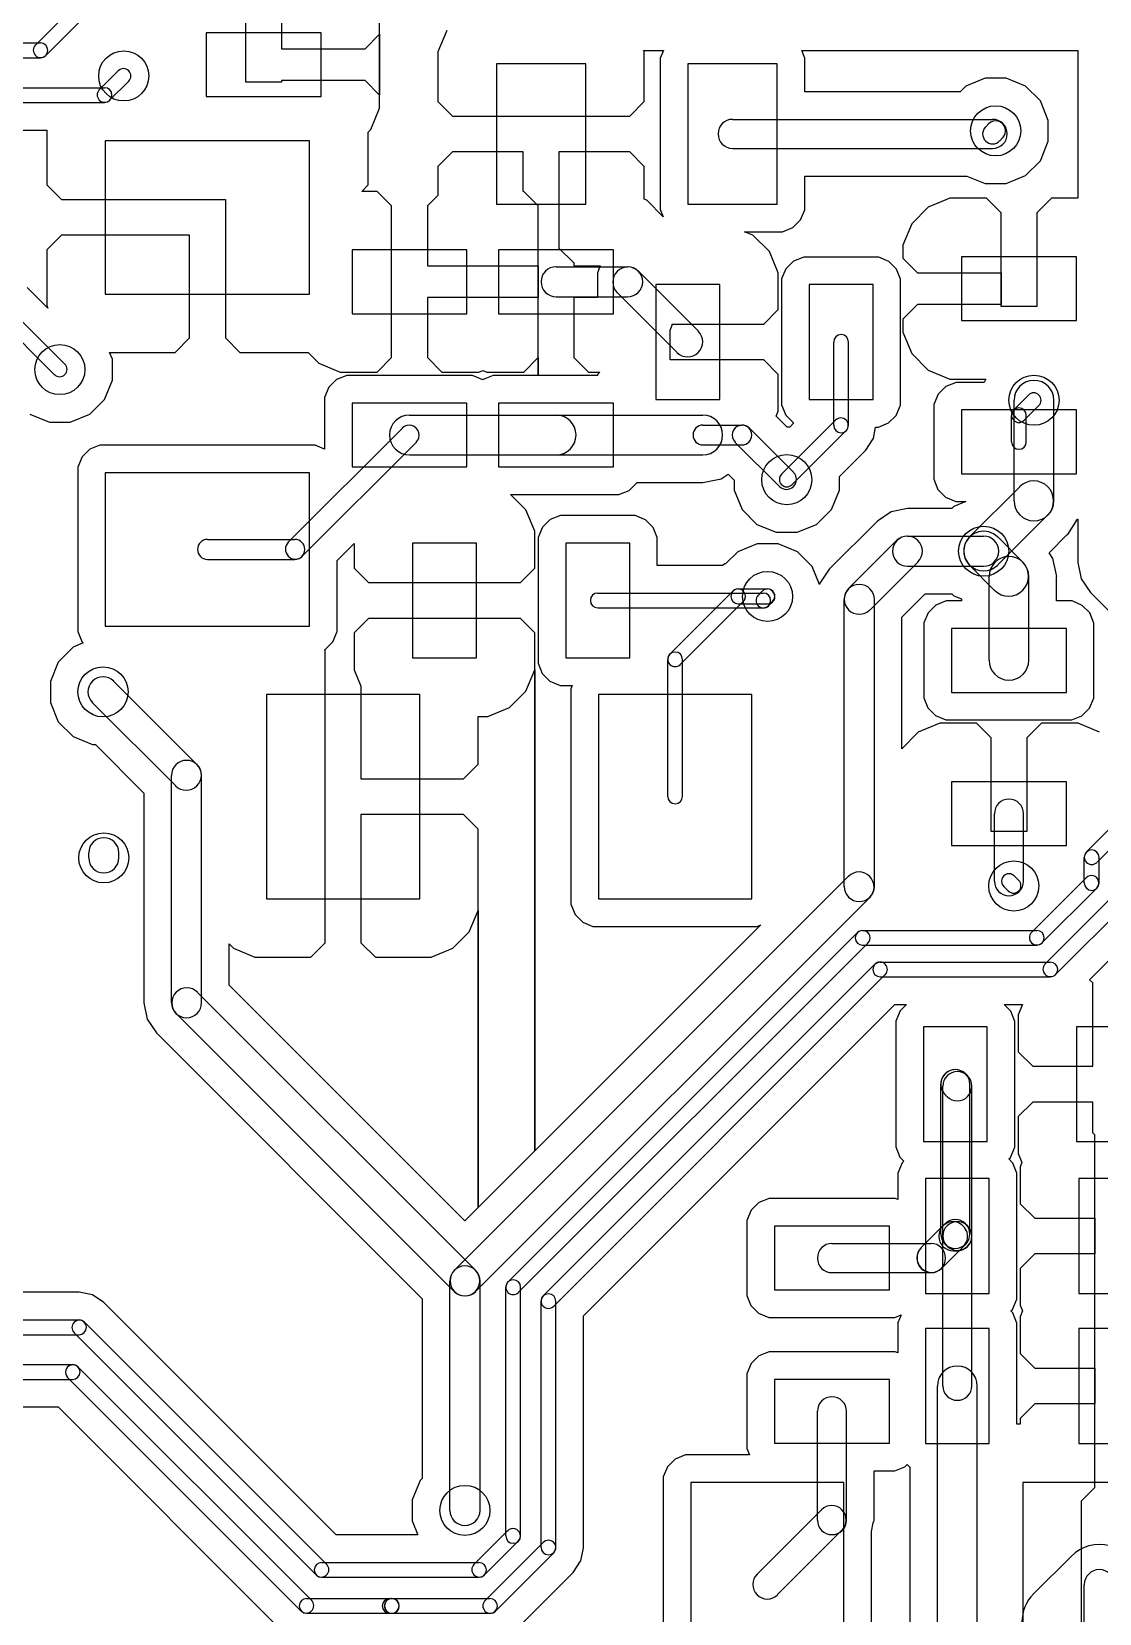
# Model space of a CAD drawing. Extents: x 32880 to 68030, y 27285 to 49782.
# Drawn here: x 48320 to 52500, y 35637 to 41830 of the extents above; entities that cross this region are included whole.
import ezdxf

# ---------------------------------------------------------------- set-up
doc = ezdxf.new("R2010")
doc.units = 0
doc.layers.add('BLACK', color=1, linetype='CONTINUOUS')

msp = doc.modelspace()

# ---------------------------------------------------------------- linework, layer by layer
at = {"layer": 'BLACK'}
for p, q in [((48334, 41778), (48609, 42053)), ((48375, 41737), (48650, 42012)), ((49158, 41801), (49158, 41998)), ((49158, 41801), (49158, 41998)), ((49298, 41998), (49298, 41763)), ((49298, 41998), (49298, 41763)), ((49682, 41820), (49682, 41871)), ((49682, 41820), (49682, 41871)), ((49453, 41826), (49003, 41826)), ((49003, 41826), (49003, 41576)), ((49453, 41576), (49453, 41826)), ((49625, 41763), (49682, 41820)), ((49625, 41763), (49682, 41820)), ((49682, 41582), (49682, 41820)), ((49682, 41820), (49682, 41582)), ((49682, 41582), (49682, 41820)), ((49682, 41820), (49682, 41582)), ((49945, 41835), (49910, 41751)), ((49945, 41835), (49910, 41751)), ((46130, 41786), (48354, 41786)), ((49158, 41763), (49158, 41801)), ((49158, 41763), (49158, 41801)), ((49158, 41639), (49158, 41763)), ((49158, 41639), (49158, 41763)), ((49298, 41763), (49625, 41763)), ((49298, 41763), (49625, 41763)), ((49910, 41751), (49910, 41660)), ((49910, 41751), (49910, 41660)), ((50718, 41751), (50715, 41756)), ((50715, 41756), (50793, 41756)), ((50718, 41751), (50715, 41756)), ((50715, 41756), (50793, 41756)), ((50718, 41660), (50718, 41751)), ((50718, 41660), (50718, 41751)), ((50793, 41756), (50781, 41727)), ((50793, 41756), (50781, 41727)), ((51347, 41726), (51335, 41756)), ((51335, 41756), (52416, 41756)), ((51347, 41726), (51335, 41756)), ((51335, 41756), (52416, 41756)), ((52416, 41756), (52416, 41178)), ((52416, 41756), (52416, 41178)), ((46130, 41728), (48354, 41728)), ((50489, 41705), (50139, 41705)), ((50139, 41705), (50139, 41155)), ((50489, 41155), (50489, 41705)), ((50781, 41727), (50781, 41684)), ((50781, 41727), (50781, 41684)), ((50781, 41684), (50781, 41134)), ((50781, 41684), (50781, 41134)), ((51239, 41705), (50889, 41705)), ((50889, 41705), (50889, 41155)), ((51239, 41155), (51239, 41705)), ((51347, 41595), (51347, 41726)), ((51347, 41595), (51347, 41726)), ((48659, 41678), (48584, 41603)), ((48700, 41637), (48625, 41562)), ((49158, 41632), (49158, 41639)), ((49158, 41632), (49158, 41639)), ((49298, 41632), (49158, 41632)), ((49298, 41632), (49158, 41632)), ((49625, 41639), (49298, 41639)), ((49298, 41639), (49298, 41632)), ((49625, 41639), (49298, 41639)), ((49298, 41639), (49298, 41632)), ((49682, 41582), (49625, 41639)), ((49682, 41582), (49625, 41639)), ((49910, 41660), (49910, 41557)), ((49910, 41660), (49910, 41557)), ((50718, 41557), (50718, 41660)), ((50718, 41557), (50718, 41660)), ((52053, 41648), (51977, 41617)), ((52053, 41648), (51977, 41617)), ((52135, 41648), (52053, 41648)), ((52135, 41648), (52053, 41648)), ((52211, 41617), (52135, 41648)), ((52211, 41617), (52135, 41648)), ((46055, 41611), (48605, 41611)), ((49003, 41576), (49453, 41576)), ((49682, 41531), (49682, 41582)), ((49682, 41531), (49682, 41582)), ((51955, 41595), (51347, 41595)), ((51955, 41595), (51347, 41595)), ((51977, 41617), (51955, 41595)), ((51977, 41617), (51955, 41595)), ((52269, 41559), (52211, 41617)), ((52269, 41559), (52211, 41617)), ((46055, 41553), (48605, 41553)), ((49647, 41447), (49682, 41531)), ((49647, 41447), (49682, 41531)), ((49910, 41557), (49967, 41500)), ((49910, 41557), (49967, 41500)), ((49967, 41500), (50214, 41500)), ((49967, 41500), (50214, 41500)), ((50214, 41500), (50244, 41500)), ((50214, 41500), (50244, 41500)), ((50244, 41500), (50384, 41500)), ((50244, 41500), (50384, 41500)), ((50384, 41500), (50414, 41500)), ((50384, 41500), (50414, 41500)), ((50414, 41500), (50661, 41500)), ((50414, 41500), (50661, 41500)), ((50661, 41500), (50718, 41557)), ((50661, 41500), (50718, 41557)), ((52300, 41483), (52269, 41559)), ((52300, 41483), (52269, 41559)), ((47801, 41445), (48379, 41445)), ((47801, 41445), (48379, 41445)), ((48379, 41445), (48379, 41230)), ((48379, 41445), (48379, 41230)), ((49637, 41437), (49647, 41447)), ((49637, 41437), (49647, 41447)), ((49637, 41230), (49637, 41437)), ((49637, 41230), (49637, 41437)), ((51064, 41487), (52082, 41487)), ((52055, 41458), (52066, 41469)), ((52300, 41401), (52300, 41483)), ((52300, 41401), (52300, 41483)), ((49408, 41403), (48608, 41403)), ((48608, 41403), (48608, 40803)), ((49408, 40803), (49408, 41403)), ((52110, 41403), (52121, 41414)), ((52269, 41325), (52300, 41401)), ((52269, 41325), (52300, 41401)), ((49967, 41360), (49910, 41303)), ((49967, 41360), (49910, 41303)), ((50244, 41360), (49967, 41360)), ((50244, 41360), (49967, 41360)), ((50244, 41205), (50244, 41360)), ((50244, 41205), (50244, 41360)), ((50661, 41360), (50384, 41360)), ((50384, 41360), (50384, 40983)), ((50661, 41360), (50384, 41360)), ((50384, 41360), (50384, 40983)), ((50718, 41303), (50661, 41360)), ((50718, 41303), (50661, 41360)), ((51064, 41373), (52082, 41373)), ((52211, 41267), (52269, 41325)), ((52211, 41267), (52269, 41325)), ((49910, 41303), (49910, 41200)), ((49910, 41303), (49910, 41200)), ((50718, 41200), (50718, 41303)), ((50718, 41200), (50718, 41303)), ((51347, 41176), (51347, 41265)), ((51347, 41265), (51981, 41265)), ((51347, 41176), (51347, 41265)), ((51347, 41265), (51981, 41265)), ((51981, 41265), (52053, 41236)), ((51981, 41265), (52053, 41236)), ((52135, 41236), (52211, 41267)), ((52135, 41236), (52211, 41267)), ((48379, 41230), (48436, 41173)), ((48379, 41230), (48436, 41173)), ((49612, 41205), (49637, 41230)), ((49612, 41205), (49637, 41230)), ((49619, 41205), (49612, 41205)), ((49619, 41205), (49612, 41205)), ((49672, 41205), (49619, 41205)), ((49672, 41205), (49619, 41205)), ((49729, 41148), (49672, 41205)), ((49729, 41148), (49672, 41205)), ((49910, 41189), (49869, 41148)), ((49910, 41189), (49869, 41148)), ((49910, 41200), (49910, 41189)), ((49910, 41200), (49910, 41189)), ((50246, 41205), (50244, 41205)), ((50246, 41205), (50244, 41205)), ((50303, 41148), (50246, 41205)), ((50303, 41148), (50246, 41205)), ((50718, 41175), (50718, 41200)), ((50718, 41175), (50718, 41200)), ((52053, 41236), (52135, 41236)), ((52053, 41236), (52135, 41236)), ((48436, 41173), (48908, 41173)), ((48436, 41173), (48908, 41173)), ((48908, 41173), (48938, 41173)), ((48908, 41173), (48938, 41173)), ((48938, 41173), (49078, 41173)), ((48938, 41173), (49078, 41173)), ((49078, 41173), (49078, 41033)), ((49078, 41173), (49078, 41033)), ((49729, 40951), (49729, 41148)), ((49729, 40951), (49729, 41148)), ((49869, 41148), (49869, 40913)), ((49869, 41148), (49869, 40913)), ((50139, 41155), (50489, 41155)), ((50303, 40913), (50303, 41148)), ((50303, 40913), (50303, 41148)), ((50728, 41170), (50718, 41175)), ((50728, 41170), (50718, 41175)), ((50792, 41105), (50728, 41170)), ((50792, 41105), (50728, 41170)), ((50781, 41134), (50792, 41105)), ((50781, 41134), (50792, 41105)), ((50889, 41155), (51239, 41155)), ((51330, 41093), (51347, 41133)), ((51330, 41093), (51347, 41133)), ((51347, 41133), (51347, 41176)), ((51347, 41133), (51347, 41176)), ((51830, 41143), (51766, 41078)), ((51830, 41143), (51766, 41078)), ((51914, 41178), (51830, 41143)), ((51914, 41178), (51830, 41143)), ((52005, 41178), (51914, 41178)), ((52005, 41178), (51914, 41178)), ((52058, 41178), (52005, 41178)), ((52058, 41178), (52005, 41178)), ((52115, 41121), (52058, 41178)), ((52115, 41121), (52058, 41178)), ((52312, 41178), (52255, 41121)), ((52312, 41178), (52255, 41121)), ((52365, 41178), (52312, 41178)), ((52365, 41178), (52312, 41178)), ((52416, 41178), (52365, 41178)), ((52416, 41178), (52365, 41178)), ((51300, 41063), (51330, 41093)), ((51300, 41063), (51330, 41093)), ((51766, 41078), (51731, 40994)), ((51766, 41078), (51731, 40994)), ((52115, 40886), (52115, 41121)), ((52115, 40886), (52115, 41121)), ((52255, 41121), (52255, 40924)), ((52255, 41121), (52255, 40924)), ((48436, 41033), (48379, 40976)), ((48436, 41033), (48379, 40976)), ((48938, 41033), (48436, 41033)), ((48938, 41033), (48436, 41033)), ((48938, 40631), (48938, 41033)), ((48938, 40631), (48938, 41033)), ((49078, 41033), (49078, 41003)), ((49078, 41033), (49078, 41003)), ((49078, 41003), (49078, 40631)), ((49078, 41003), (49078, 40631)), ((51143, 41034), (51111, 41047)), ((51111, 41047), (51260, 41047)), ((51143, 41034), (51111, 41047)), ((51111, 41047), (51260, 41047)), ((51208, 40970), (51143, 41034)), ((51208, 40970), (51143, 41034)), ((51260, 41047), (51300, 41063)), ((51260, 41047), (51300, 41063)), ((48379, 40976), (48379, 40758)), ((48379, 40976), (48379, 40758)), ((50024, 40976), (49574, 40976)), ((49574, 40976), (49574, 40726)), ((49729, 40913), (49729, 40951)), ((49729, 40913), (49729, 40951)), ((50024, 40726), (50024, 40976)), ((50598, 40976), (50148, 40976)), ((50148, 40976), (50148, 40726)), ((50384, 40983), (50441, 40926)), ((50384, 40983), (50441, 40926)), ((50598, 40726), (50598, 40976)), ((51243, 40886), (51208, 40970)), ((51243, 40886), (51208, 40970)), ((51343, 40948), (51303, 40932)), ((51343, 40948), (51303, 40932)), ((51593, 40948), (51343, 40948)), ((51593, 40948), (51343, 40948)), ((51636, 40948), (51593, 40948)), ((51636, 40948), (51593, 40948)), ((51676, 40931), (51636, 40948)), ((51676, 40931), (51636, 40948)), ((51731, 40994), (51731, 40943)), ((51731, 40994), (51731, 40943)), ((51731, 40943), (51788, 40886)), ((51731, 40943), (51788, 40886)), ((52410, 40949), (51960, 40949)), ((51960, 40949), (51960, 40699)), ((52410, 40699), (52410, 40949)), ((49729, 40789), (49729, 40913)), ((49729, 40789), (49729, 40913)), ((49869, 40913), (49976, 40913)), ((49869, 40913), (49976, 40913)), ((49976, 40913), (50196, 40913)), ((49976, 40913), (50196, 40913)), ((50196, 40913), (50303, 40913)), ((50196, 40913), (50303, 40913)), ((50303, 40789), (50303, 40913)), ((50303, 40913), (50303, 40789)), ((50303, 40789), (50303, 40913)), ((50303, 40913), (50303, 40789)), ((50373, 40910), (50653, 40910)), ((50441, 40926), (50443, 40926)), ((50441, 40926), (50443, 40926)), ((50443, 40926), (50443, 40913)), ((50443, 40926), (50443, 40913)), ((50443, 40913), (50546, 40913)), ((50443, 40913), (50546, 40913)), ((50546, 40913), (50535, 40886)), ((50546, 40913), (50535, 40886)), ((50535, 40886), (50535, 40795)), ((50535, 40886), (50535, 40795)), ((50695, 40892), (50930, 40657)), ((51243, 40795), (51243, 40886)), ((51243, 40795), (51243, 40886)), ((51273, 40902), (51256, 40862)), ((51273, 40902), (51256, 40862)), ((51303, 40932), (51273, 40902)), ((51303, 40932), (51273, 40902)), ((51706, 40901), (51676, 40931)), ((51706, 40901), (51676, 40931)), ((51722, 40861), (51706, 40901)), ((51722, 40861), (51706, 40901)), ((51788, 40886), (52115, 40886)), ((51788, 40886), (52115, 40886)), ((52115, 40762), (52115, 40886)), ((52115, 40886), (52115, 40762)), ((52115, 40762), (52115, 40886)), ((52115, 40886), (52115, 40762)), ((52255, 40924), (52255, 40886)), ((52255, 40924), (52255, 40886)), ((52255, 40886), (52255, 40762)), ((52255, 40886), (52255, 40762)), ((48383, 40748), (48302, 40829)), ((48383, 40748), (48302, 40829)), ((51014, 40840), (50764, 40840)), ((50764, 40840), (50764, 40390)), ((51014, 40390), (51014, 40840)), ((51256, 40862), (51256, 40819)), ((51256, 40862), (51256, 40819)), ((51256, 40819), (51256, 40369)), ((51256, 40819), (51256, 40369)), ((51614, 40840), (51364, 40840)), ((51364, 40840), (51364, 40390)), ((51614, 40390), (51614, 40840)), ((51722, 40411), (51722, 40861)), ((51722, 40411), (51722, 40861)), ((48379, 40758), (48383, 40748)), ((48379, 40758), (48383, 40748)), ((48608, 40803), (49408, 40803)), ((49729, 40751), (49729, 40789)), ((49729, 40751), (49729, 40789)), ((49976, 40789), (49869, 40789)), ((49869, 40789), (49869, 40554)), ((49976, 40789), (49869, 40789)), ((49869, 40789), (49869, 40554)), ((50196, 40789), (49976, 40789)), ((50196, 40789), (49976, 40789)), ((50303, 40789), (50196, 40789)), ((50303, 40789), (50196, 40789)), ((50303, 40554), (50303, 40789)), ((50303, 40554), (50303, 40789)), ((50373, 40792), (50653, 40792)), ((50535, 40789), (50443, 40789)), ((50443, 40789), (50443, 40554)), ((50535, 40789), (50443, 40789)), ((50443, 40789), (50443, 40554)), ((50535, 40795), (50535, 40789)), ((50535, 40795), (50535, 40789)), ((50612, 40809), (50847, 40574)), ((51243, 40742), (51243, 40795)), ((51243, 40742), (51243, 40795)), ((51788, 40762), (51731, 40705)), ((51788, 40762), (51731, 40705)), ((52115, 40762), (51788, 40762)), ((52115, 40762), (51788, 40762)), ((52115, 40754), (52115, 40762)), ((52115, 40754), (52115, 40762)), ((52255, 40762), (52255, 40754)), ((52255, 40762), (52255, 40754)), ((48184, 40712), (48409, 40487)), ((48225, 40753), (48450, 40528)), ((49574, 40726), (50024, 40726)), ((49729, 40554), (49729, 40751)), ((49729, 40554), (49729, 40751)), ((50148, 40726), (50598, 40726)), ((51186, 40685), (51243, 40742)), ((51186, 40685), (51243, 40742)), ((51731, 40705), (51731, 40654)), ((51731, 40705), (51731, 40654)), ((51960, 40699), (52410, 40699)), ((52255, 40754), (52115, 40754)), ((52255, 40754), (52115, 40754)), ((48881, 40574), (48938, 40631)), ((48881, 40574), (48938, 40631)), ((49078, 40631), (49135, 40574)), ((49078, 40631), (49135, 40574)), ((50819, 40662), (50827, 40681)), ((50819, 40662), (50827, 40681)), ((50819, 40545), (50819, 40662)), ((50819, 40545), (50819, 40662)), ((50827, 40681), (50827, 40685)), ((50827, 40685), (50951, 40685)), ((50827, 40681), (50827, 40685)), ((50827, 40685), (50951, 40685)), ((50951, 40685), (50989, 40685)), ((50951, 40685), (50989, 40685)), ((50989, 40685), (51186, 40685)), ((50989, 40685), (51186, 40685)), ((51731, 40654), (51766, 40570)), ((51731, 40654), (51766, 40570)), ((48636, 40548), (48625, 40574)), ((48625, 40574), (48653, 40574)), ((48636, 40548), (48625, 40574)), ((48625, 40574), (48653, 40574)), ((48653, 40574), (48881, 40574)), ((48653, 40574), (48881, 40574)), ((49135, 40574), (49363, 40574)), ((49135, 40574), (49363, 40574)), ((49363, 40574), (49402, 40574)), ((49363, 40574), (49402, 40574)), ((49402, 40574), (49444, 40532)), ((49402, 40574), (49444, 40532)), ((51460, 40289), (51460, 40615)), ((51518, 40289), (51518, 40615)), ((51766, 40570), (51830, 40505)), ((51766, 40570), (51830, 40505)), ((48636, 40466), (48636, 40548)), ((48636, 40466), (48636, 40548)), ((49444, 40532), (49528, 40497)), ((49444, 40532), (49528, 40497)), ((49672, 40497), (49729, 40554)), ((49672, 40497), (49729, 40554)), ((49869, 40554), (49926, 40497)), ((49869, 40554), (49926, 40497)), ((50246, 40497), (50303, 40554)), ((50246, 40497), (50303, 40554)), ((50303, 40484), (50303, 40554)), ((50303, 40554), (50303, 40484)), ((50303, 40484), (50303, 40554)), ((50303, 40554), (50303, 40484)), ((50443, 40554), (50500, 40497)), ((50443, 40554), (50500, 40497)), ((50827, 40545), (50819, 40545)), ((50827, 40545), (50819, 40545)), ((50951, 40545), (50827, 40545)), ((50951, 40545), (50827, 40545)), ((50989, 40545), (50951, 40545)), ((50989, 40545), (50951, 40545)), ((51186, 40545), (50989, 40545)), ((51186, 40545), (50989, 40545)), ((51243, 40488), (51186, 40545)), ((51243, 40488), (51186, 40545)), ((48605, 40390), (48636, 40466)), ((48605, 40390), (48636, 40466)), ((49513, 40468), (49483, 40438)), ((49513, 40468), (49483, 40438)), ((49553, 40484), (49513, 40468)), ((49553, 40484), (49513, 40468)), ((49528, 40497), (49619, 40497)), ((49528, 40497), (49619, 40497)), ((50003, 40484), (49553, 40484)), ((50003, 40484), (49553, 40484)), ((49619, 40497), (49672, 40497)), ((49619, 40497), (49672, 40497)), ((49926, 40497), (49979, 40497)), ((49926, 40497), (49979, 40497)), ((49979, 40497), (50070, 40497)), ((49979, 40497), (50070, 40497)), ((50046, 40484), (50003, 40484)), ((50046, 40484), (50003, 40484)), ((50086, 40467), (50046, 40484)), ((50086, 40467), (50046, 40484)), ((50070, 40497), (50086, 40504)), ((50070, 40497), (50086, 40504)), ((50086, 40504), (50102, 40497)), ((50086, 40504), (50102, 40497)), ((50087, 40468), (50086, 40467)), ((50087, 40468), (50086, 40467)), ((50127, 40484), (50087, 40468)), ((50127, 40484), (50087, 40468)), ((50102, 40497), (50193, 40497)), ((50102, 40497), (50193, 40497)), ((50303, 40484), (50127, 40484)), ((50303, 40484), (50127, 40484)), ((50193, 40497), (50246, 40497)), ((50193, 40497), (50246, 40497)), ((50535, 40484), (50303, 40484)), ((50535, 40484), (50303, 40484)), ((50500, 40497), (50544, 40497)), ((50500, 40497), (50544, 40497)), ((50544, 40497), (50535, 40488)), ((50544, 40497), (50535, 40488)), ((50535, 40488), (50535, 40484)), ((50535, 40488), (50535, 40484)), ((51243, 40435), (51243, 40488)), ((51243, 40435), (51243, 40488)), ((51830, 40505), (51914, 40470)), ((51830, 40505), (51914, 40470)), ((51939, 40457), (51899, 40441)), ((51939, 40457), (51899, 40441)), ((51914, 40470), (52005, 40470)), ((51914, 40470), (52005, 40470)), ((52049, 40457), (51939, 40457)), ((52049, 40457), (51939, 40457)), ((52005, 40470), (52055, 40470)), ((52005, 40470), (52055, 40470)), ((52055, 40470), (52049, 40457)), ((52055, 40470), (52049, 40457)), ((48547, 40332), (48605, 40390)), ((48547, 40332), (48605, 40390)), ((49483, 40438), (49466, 40398)), ((49483, 40438), (49466, 40398)), ((49466, 40398), (49466, 40355)), ((49466, 40398), (49466, 40355)), ((50764, 40390), (51014, 40390)), ((51243, 40344), (51243, 40435)), ((51243, 40344), (51243, 40435)), ((51364, 40390), (51614, 40390)), ((51722, 40368), (51722, 40411)), ((51722, 40368), (51722, 40411)), ((51869, 40411), (51852, 40371)), ((51869, 40411), (51852, 40371)), ((51899, 40441), (51869, 40411)), ((51899, 40441), (51869, 40411)), ((52222, 40407), (52165, 40350)), ((52166, 39993), (52166, 40387)), ((52322, 39993), (52322, 40387)), ((48313, 40332), (48389, 40301)), ((48313, 40332), (48389, 40301)), ((48471, 40301), (48547, 40332)), ((48471, 40301), (48547, 40332)), ((49466, 40355), (49466, 40196)), ((49466, 40355), (49466, 40196)), ((50024, 40376), (49574, 40376)), ((49574, 40376), (49574, 40126)), ((49799, 40329), (50373, 40329)), ((49799, 40329), (50947, 40329)), ((50024, 40126), (50024, 40376)), ((50598, 40376), (50148, 40376)), ((50148, 40376), (50148, 40126)), ((50598, 40126), (50598, 40376)), ((51235, 40325), (51243, 40344)), ((51235, 40325), (51243, 40344)), ((51278, 40282), (51235, 40325)), ((51278, 40282), (51235, 40325)), ((51256, 40369), (51272, 40329)), ((51256, 40369), (51272, 40329)), ((51272, 40329), (51302, 40299)), ((51272, 40329), (51302, 40299)), ((51675, 40298), (51705, 40328)), ((51675, 40298), (51705, 40328)), ((51705, 40328), (51722, 40368)), ((51705, 40328), (51722, 40368)), ((51852, 40371), (51852, 40328)), ((51852, 40371), (51852, 40328)), ((51852, 40328), (51852, 40078)), ((51852, 40328), (51852, 40078)), ((52410, 40349), (51960, 40349)), ((51960, 40349), (51960, 40099)), ((52156, 40224), (52156, 40328)), ((52263, 40366), (52206, 40309)), ((52214, 40224), (52214, 40328)), ((52410, 40099), (52410, 40349)), ((48389, 40301), (48471, 40301)), ((48389, 40301), (48471, 40301)), ((49324, 39831), (49771, 40278)), ((50948, 40290), (51100, 40290)), ((51303, 40105), (51129, 40279)), ((51468, 40310), (51255, 40097)), ((51288, 40282), (51278, 40282)), ((51288, 40282), (51278, 40282)), ((51304, 40299), (51288, 40282)), ((51304, 40299), (51288, 40282)), ((51509, 40269), (51296, 40056)), ((51302, 40299), (51304, 40299)), ((51302, 40299), (51304, 40299)), ((51616, 40237), (51624, 40282)), ((51616, 40237), (51624, 40282)), ((51624, 40282), (51635, 40282)), ((51624, 40282), (51635, 40282)), ((51635, 40282), (51675, 40298)), ((51635, 40282), (51675, 40298)), ((48587, 40211), (48547, 40195)), ((48587, 40211), (48547, 40195)), ((49387, 40211), (48587, 40211)), ((49387, 40211), (48587, 40211)), ((49379, 39776), (49826, 40223)), ((49430, 40211), (49387, 40211)), ((49430, 40211), (49387, 40211)), ((49466, 40196), (49430, 40211)), ((49466, 40196), (49430, 40211)), ((50948, 40212), (51100, 40212)), ((51247, 40049), (51073, 40223)), ((51586, 40192), (51615, 40236)), ((51586, 40192), (51615, 40236)), ((51615, 40236), (51616, 40237)), ((51615, 40236), (51616, 40237)), ((48517, 40165), (48500, 40125)), ((48517, 40165), (48500, 40125)), ((48547, 40195), (48517, 40165)), ((48547, 40195), (48517, 40165)), ((49799, 40173), (50373, 40173)), ((49799, 40173), (50947, 40173)), ((51482, 40088), (51586, 40192)), ((51482, 40088), (51586, 40192)), ((48500, 40125), (48500, 40082)), ((48500, 40125), (48500, 40082)), ((48500, 40082), (48500, 39482)), ((48500, 40082), (48500, 39482)), ((49408, 40103), (48608, 40103)), ((48608, 40103), (48608, 39503)), ((49408, 39503), (49408, 40103)), ((49574, 40126), (50024, 40126)), ((50148, 40126), (50598, 40126)), ((50948, 40065), (51019, 40079)), ((50948, 40065), (51019, 40079)), ((51019, 40079), (51046, 40098)), ((51019, 40079), (51046, 40098)), ((51046, 40098), (51070, 40074)), ((51046, 40098), (51070, 40074)), ((51070, 40074), (51070, 40035)), ((51070, 40074), (51070, 40035)), ((51482, 40035), (51482, 40088)), ((51482, 40035), (51482, 40088)), ((51852, 40078), (51868, 40038)), ((51852, 40078), (51868, 40038)), ((51960, 40099), (52410, 40099)), ((50255, 39958), (50194, 40018)), ((50194, 40018), (50619, 40018)), ((50255, 39958), (50194, 40018)), ((50194, 40018), (50619, 40018)), ((50619, 40018), (50659, 40034)), ((50619, 40018), (50659, 40034)), ((50659, 40034), (50689, 40064)), ((50659, 40034), (50689, 40064)), ((50689, 40064), (50689, 40065)), ((50689, 40065), (50948, 40065)), ((50689, 40064), (50689, 40065)), ((50689, 40065), (50948, 40065)), ((51070, 40035), (51101, 39959)), ((51070, 40035), (51101, 39959)), ((51451, 39959), (51482, 40035)), ((51451, 39959), (51482, 40035)), ((51868, 40038), (51898, 40008)), ((51868, 40038), (51898, 40008)), ((52188, 40048), (51992, 39852)), ((50290, 39874), (50255, 39958)), ((50290, 39874), (50255, 39958)), ((51101, 39959), (51159, 39901)), ((51101, 39959), (51159, 39901)), ((51393, 39901), (51451, 39959)), ((51393, 39901), (51451, 39959)), ((51685, 39950), (51631, 39914)), ((51685, 39950), (51631, 39914)), ((51749, 39963), (51685, 39950)), ((51749, 39963), (51685, 39950)), ((51922, 39963), (51749, 39963)), ((51922, 39963), (51749, 39963)), ((51898, 40008), (51938, 39991)), ((51898, 40008), (51938, 39991)), ((51930, 39971), (51922, 39963)), ((51930, 39971), (51922, 39963)), ((51977, 39991), (51930, 39971)), ((51977, 39991), (51930, 39971)), ((51938, 39991), (51977, 39991)), ((51938, 39991), (51977, 39991)), ((50320, 39890), (50303, 39850)), ((50320, 39890), (50303, 39850)), ((50350, 39920), (50320, 39890)), ((50350, 39920), (50320, 39890)), ((50390, 39936), (50350, 39920)), ((50390, 39936), (50350, 39920)), ((50640, 39936), (50390, 39936)), ((50640, 39936), (50390, 39936)), ((50683, 39936), (50640, 39936)), ((50683, 39936), (50640, 39936)), ((50723, 39919), (50683, 39936)), ((50723, 39919), (50683, 39936)), ((50753, 39889), (50723, 39919)), ((50753, 39889), (50723, 39919)), ((50769, 39849), (50753, 39889)), ((50769, 39849), (50753, 39889)), ((51159, 39901), (51235, 39870)), ((51159, 39901), (51235, 39870)), ((51317, 39870), (51393, 39901)), ((51317, 39870), (51393, 39901)), ((51631, 39914), (51442, 39725)), ((51631, 39914), (51442, 39725)), ((52298, 39938), (52102, 39742)), ((52376, 39861), (52415, 39921)), ((52376, 39861), (52415, 39921)), ((52415, 39921), (52416, 39922)), ((52415, 39921), (52416, 39922)), ((52416, 39922), (52416, 39752)), ((52416, 39922), (52416, 39752)), ((49008, 39842), (49350, 39842)), ((49516, 39760), (49582, 39826)), ((49516, 39760), (49582, 39826)), ((49582, 39826), (49582, 39783)), ((49582, 39826), (49582, 39783)), ((50061, 39828), (49811, 39828)), ((49811, 39828), (49811, 39378)), ((50061, 39378), (50061, 39828)), ((50290, 39783), (50290, 39874)), ((50290, 39783), (50290, 39874)), ((50303, 39850), (50303, 39807)), ((50303, 39850), (50303, 39807)), ((50661, 39828), (50411, 39828)), ((50411, 39828), (50411, 39378)), ((50661, 39378), (50661, 39828)), ((50769, 39740), (50769, 39849)), ((50769, 39740), (50769, 39849)), ((51235, 39870), (51317, 39870)), ((51235, 39870), (51317, 39870)), ((51706, 39838), (51518, 39650)), ((51749, 39855), (52047, 39855)), ((52201, 39753), (52102, 39852)), ((52303, 39790), (52373, 39860)), ((52303, 39790), (52373, 39860)), ((52373, 39860), (52375, 39861)), ((52373, 39860), (52375, 39861)), ((52375, 39861), (52376, 39861)), ((52375, 39861), (52376, 39861)), ((49008, 39764), (49350, 39764)), ((49582, 39783), (49582, 39730)), ((49582, 39783), (49582, 39730)), ((50290, 39730), (50290, 39783)), ((50290, 39730), (50290, 39783)), ((50303, 39807), (50303, 39357)), ((50303, 39807), (50303, 39357)), ((51084, 39794), (51036, 39747)), ((51084, 39794), (51036, 39747)), ((51160, 39825), (51084, 39794)), ((51160, 39825), (51084, 39794)), ((51242, 39825), (51160, 39825)), ((51242, 39825), (51160, 39825)), ((51318, 39794), (51242, 39825)), ((51318, 39794), (51242, 39825)), ((51376, 39736), (51318, 39794)), ((51376, 39736), (51318, 39794)), ((52318, 39768), (52303, 39790)), ((52318, 39768), (52303, 39790)), ((52333, 39697), (52318, 39768)), ((52333, 39697), (52318, 39768)), ((49516, 39524), (49516, 39760)), ((49516, 39524), (49516, 39760)), ((49582, 39730), (49639, 39673)), ((49582, 39730), (49639, 39673)), ((50233, 39673), (50290, 39730)), ((50233, 39673), (50290, 39730)), ((51025, 39740), (50769, 39740)), ((51025, 39740), (50769, 39740)), ((51034, 39746), (51025, 39740)), ((51034, 39746), (51025, 39740)), ((51036, 39747), (51034, 39746)), ((51036, 39747), (51034, 39746)), ((51404, 39666), (51376, 39736)), ((51404, 39666), (51376, 39736)), ((51442, 39725), (51406, 39671)), ((51442, 39725), (51406, 39671)), ((51790, 39754), (51602, 39566)), ((51749, 39737), (52047, 39737)), ((52090, 39642), (51991, 39741)), ((52416, 39752), (52429, 39688)), ((52416, 39752), (52429, 39688)), ((49639, 39673), (49836, 39673)), ((49639, 39673), (49836, 39673)), ((49836, 39673), (49874, 39673)), ((49836, 39673), (49874, 39673)), ((49874, 39673), (49998, 39673)), ((49874, 39673), (49998, 39673)), ((49998, 39673), (50036, 39673)), ((49998, 39673), (50036, 39673)), ((50036, 39673), (50233, 39673)), ((50036, 39673), (50233, 39673)), ((50818, 39393), (51065, 39640)), ((51086, 39648), (51200, 39648)), ((51406, 39671), (51404, 39666)), ((51406, 39671), (51404, 39666)), ((52068, 39369), (52068, 39697)), ((52224, 39369), (52224, 39697)), ((52332, 39693), (52332, 39697)), ((52332, 39697), (52333, 39697)), ((52332, 39693), (52332, 39697)), ((52332, 39697), (52333, 39697)), ((52332, 39601), (52332, 39693)), ((52332, 39601), (52332, 39693)), ((52429, 39688), (52465, 39634)), ((52429, 39688), (52465, 39634)), ((50536, 39632), (51184, 39632)), ((50859, 39352), (51106, 39599)), ((51086, 39590), (51200, 39590)), ((51165, 39624), (51180, 39639)), ((51206, 39583), (51221, 39598)), ((51501, 38483), (51501, 39607)), ((51619, 38483), (51619, 39607)), ((51727, 39538), (51818, 39629)), ((51727, 39538), (51818, 39629)), ((51818, 39629), (51922, 39629)), ((51818, 39629), (51922, 39629)), ((51860, 39585), (51830, 39555)), ((51860, 39585), (51830, 39555)), ((51900, 39601), (51860, 39585)), ((51900, 39601), (51860, 39585)), ((51960, 39601), (51900, 39601)), ((51960, 39601), (51900, 39601)), ((51922, 39629), (51930, 39621)), ((51922, 39629), (51930, 39621)), ((51930, 39621), (51960, 39609)), ((51930, 39621), (51960, 39609)), ((51960, 39609), (51960, 39601)), ((51960, 39609), (51960, 39601)), ((52350, 39601), (52332, 39601)), ((52350, 39601), (52332, 39601)), ((52393, 39601), (52350, 39601)), ((52393, 39601), (52350, 39601)), ((52433, 39584), (52393, 39601)), ((52433, 39584), (52393, 39601)), ((52463, 39554), (52433, 39584)), ((52463, 39554), (52433, 39584)), ((52465, 39634), (52789, 39309)), ((52465, 39634), (52789, 39309)), ((49516, 39481), (49516, 39524)), ((49516, 39481), (49516, 39524)), ((49639, 39533), (49582, 39476)), ((49639, 39533), (49582, 39476)), ((49836, 39533), (49639, 39533)), ((49836, 39533), (49639, 39533)), ((49874, 39533), (49836, 39533)), ((49874, 39533), (49836, 39533)), ((49998, 39533), (49874, 39533)), ((49998, 39533), (49874, 39533)), ((50036, 39533), (49998, 39533)), ((50036, 39533), (49998, 39533)), ((50233, 39533), (50036, 39533)), ((50233, 39533), (50036, 39533)), ((50290, 39476), (50233, 39533)), ((50290, 39476), (50233, 39533)), ((50536, 39574), (51184, 39574)), ((51727, 39022), (51727, 39538)), ((51727, 39022), (51727, 39538)), ((51830, 39555), (51813, 39515)), ((51830, 39555), (51813, 39515)), ((52479, 39514), (52463, 39554)), ((52479, 39514), (52463, 39554)), ((48500, 39482), (48516, 39442)), ((48500, 39482), (48516, 39442)), ((48608, 39503), (49408, 39503)), ((49499, 39441), (49516, 39481)), ((49499, 39441), (49516, 39481)), ((49582, 39476), (49582, 39423)), ((49582, 39476), (49582, 39423)), ((50290, 39423), (50290, 39476)), ((50290, 39423), (50290, 39476)), ((51813, 39515), (51813, 39472)), ((51813, 39515), (51813, 39472)), ((51813, 39472), (51813, 39222)), ((51813, 39472), (51813, 39222)), ((52371, 39493), (51921, 39493)), ((51921, 39493), (51921, 39243)), ((52371, 39243), (52371, 39493)), ((52479, 39264), (52479, 39514)), ((52479, 39264), (52479, 39514)), ((48482, 39420), (48424, 39362)), ((48482, 39420), (48424, 39362)), ((48521, 39437), (48482, 39420)), ((48521, 39437), (48482, 39420)), ((48516, 39442), (48521, 39437)), ((48516, 39442), (48521, 39437)), ((49466, 39410), (49469, 39411)), ((49466, 39410), (49469, 39411)), ((49469, 39407), (49466, 39410)), ((49469, 39407), (49466, 39410)), ((49469, 39411), (49499, 39441)), ((49469, 39411), (49499, 39441)), ((49469, 38935), (49469, 39407)), ((49469, 38935), (49469, 39407)), ((49582, 39423), (49582, 39332)), ((49582, 39423), (49582, 39332)), ((50290, 39332), (50290, 39423)), ((50290, 39332), (50290, 39423)), ((48424, 39362), (48393, 39286)), ((48424, 39362), (48393, 39286)), ((49582, 39332), (49609, 39268)), ((49582, 39332), (49609, 39268)), ((49811, 39378), (50061, 39378)), ((50255, 39248), (50290, 39332)), ((50255, 39248), (50290, 39332)), ((50290, 37448), (50290, 39332)), ((50290, 39332), (50290, 37448)), ((50290, 37448), (50290, 39332)), ((50290, 39332), (50290, 37448)), ((50303, 39357), (50319, 39317)), ((50303, 39357), (50319, 39317)), ((50411, 39378), (50661, 39378)), ((50810, 38836), (50810, 39372)), ((50868, 38836), (50868, 39372)), ((48393, 39286), (48393, 39204)), ((48393, 39286), (48393, 39204)), ((48640, 39287), (48967, 38960)), ((50319, 39317), (50349, 39287)), ((50319, 39317), (50349, 39287)), ((50349, 39287), (50389, 39270)), ((50349, 39287), (50389, 39270)), ((50389, 39270), (50432, 39270)), ((50389, 39270), (50432, 39270)), ((50436, 39270), (50431, 39257)), ((50436, 39270), (50431, 39257)), ((50432, 39270), (50436, 39270)), ((50432, 39270), (50436, 39270)), ((49839, 39235), (49239, 39235)), ((49239, 39235), (49239, 38435)), ((49609, 39268), (49609, 38905)), ((49609, 39268), (49609, 38905)), ((49839, 38435), (49839, 39235)), ((50190, 39184), (50255, 39248)), ((50190, 39184), (50255, 39248)), ((50431, 39257), (50431, 39214)), ((50431, 39257), (50431, 39214)), ((50431, 39214), (50431, 38414)), ((50431, 39214), (50431, 38414)), ((51139, 39235), (50539, 39235)), ((50539, 39235), (50539, 38435)), ((51139, 38435), (51139, 39235)), ((51813, 39222), (51829, 39182)), ((51813, 39222), (51829, 39182)), ((51921, 39243), (52371, 39243)), ((52462, 39181), (52479, 39221)), ((52462, 39181), (52479, 39221)), ((52479, 39221), (52479, 39264)), ((52479, 39221), (52479, 39264)), ((48393, 39204), (48424, 39128)), ((48393, 39204), (48424, 39128)), ((48557, 39204), (48884, 38877)), ((50068, 38962), (50068, 39149)), ((50068, 39149), (50106, 39149)), ((50068, 38962), (50068, 39149)), ((50068, 39149), (50106, 39149)), ((50106, 39149), (50190, 39184)), ((50106, 39149), (50190, 39184)), ((51829, 39182), (51859, 39152)), ((51829, 39182), (51859, 39152)), ((51859, 39152), (51899, 39135)), ((51859, 39152), (51899, 39135)), ((52392, 39135), (52432, 39151)), ((52392, 39135), (52432, 39151)), ((52432, 39151), (52462, 39181)), ((52432, 39151), (52462, 39181)), ((48424, 39128), (48482, 39070)), ((48424, 39128), (48482, 39070)), ((51791, 39087), (51727, 39022)), ((51791, 39087), (51727, 39022)), ((51875, 39122), (51791, 39087)), ((51875, 39122), (51791, 39087)), ((51966, 39122), (51875, 39122)), ((51966, 39122), (51875, 39122)), ((51899, 39135), (51942, 39135)), ((51899, 39135), (51942, 39135)), ((51942, 39135), (52392, 39135)), ((51942, 39135), (52392, 39135)), ((52019, 39122), (51966, 39122)), ((52019, 39122), (51966, 39122)), ((52076, 39065), (52019, 39122)), ((52076, 39065), (52019, 39122)), ((52273, 39122), (52216, 39065)), ((52273, 39122), (52216, 39065)), ((52326, 39122), (52273, 39122)), ((52326, 39122), (52273, 39122)), ((52417, 39122), (52326, 39122)), ((52417, 39122), (52326, 39122)), ((52501, 39087), (52417, 39122)), ((52501, 39087), (52417, 39122)), ((48482, 39070), (48558, 39039)), ((48482, 39070), (48558, 39039)), ((48558, 39039), (48569, 39039)), ((48558, 39039), (48569, 39039)), ((48569, 39039), (48759, 38849)), ((48569, 39039), (48759, 38849)), ((52076, 38868), (52076, 39065)), ((52076, 38868), (52076, 39065)), ((52216, 39065), (52216, 38868)), ((52216, 39065), (52216, 38868)), ((50011, 38905), (50068, 38962)), ((50011, 38905), (50068, 38962)), ((48867, 38028), (48867, 38918)), ((48985, 38028), (48985, 38918)), ((49469, 38905), (49469, 38935)), ((49469, 38905), (49469, 38935)), ((49469, 38765), (49469, 38905)), ((49469, 38765), (49469, 38905)), ((49609, 38905), (50011, 38905)), ((49609, 38905), (50011, 38905)), ((52450, 38619), (52783, 38952)), ((52491, 38578), (52824, 38911)), ((48759, 38849), (48759, 38028)), ((48759, 38849), (48759, 38028)), ((52371, 38893), (51921, 38893)), ((51921, 38893), (51921, 38643)), ((52076, 38830), (52076, 38868)), ((52076, 38830), (52076, 38868)), ((52216, 38868), (52216, 38830)), ((52216, 38868), (52216, 38830)), ((52371, 38643), (52371, 38893)), ((52076, 38706), (52076, 38830)), ((52076, 38706), (52076, 38830)), ((52216, 38830), (52216, 38706)), ((52216, 38830), (52216, 38706)), ((49469, 38735), (49469, 38765)), ((49469, 38735), (49469, 38765)), ((49469, 38263), (49469, 38735)), ((49469, 38263), (49469, 38735)), ((50011, 38765), (49609, 38765)), ((49609, 38765), (49609, 38263)), ((50011, 38765), (49609, 38765)), ((49609, 38765), (49609, 38263)), ((50068, 38708), (50011, 38765)), ((50068, 38708), (50011, 38765)), ((52089, 38504), (52089, 38768)), ((52203, 38504), (52203, 38768)), ((50068, 38480), (50068, 38708)), ((50068, 38480), (50068, 38708)), ((52076, 38698), (52076, 38706)), ((52076, 38698), (52076, 38706)), ((52216, 38698), (52076, 38698)), ((52216, 38698), (52076, 38698)), ((52216, 38706), (52216, 38698)), ((52216, 38706), (52216, 38698)), ((48543, 38595), (48543, 38615)), ((48661, 38595), (48661, 38615)), ((51921, 38643), (52371, 38643)), ((52441, 38497), (52441, 38597)), ((52499, 38497), (52499, 38597)), ((51518, 38523), (49975, 36980)), ((50068, 38389), (50068, 38480)), ((50068, 38389), (50068, 38480)), ((52144, 38465), (52125, 38484)), ((52185, 38506), (52166, 38525)), ((52234, 38303), (52449, 38518)), ((52275, 38262), (52490, 38477)), ((49239, 38435), (49839, 38435)), ((51601, 38440), (50058, 36897)), ((50431, 38414), (50447, 38374)), ((50431, 38414), (50447, 38374)), ((50539, 38435), (51139, 38435)), ((52570, 38462), (52287, 38179)), ((52611, 38421), (52328, 38138)), ((50033, 38305), (50068, 38389)), ((50033, 38305), (50068, 38389)), ((50068, 37226), (50068, 38389)), ((50068, 38389), (50068, 37226)), ((50068, 37226), (50068, 38389)), ((50068, 38389), (50068, 37226)), ((50447, 38374), (50477, 38344)), ((50447, 38374), (50477, 38344)), ((50477, 38344), (50517, 38327)), ((50477, 38344), (50517, 38327)), ((49968, 38241), (50033, 38305)), ((49968, 38241), (50033, 38305)), ((50185, 36935), (51552, 38302)), ((51175, 38333), (50290, 37448)), ((51175, 38333), (50290, 37448)), ((50517, 38327), (50560, 38327)), ((50517, 38327), (50560, 38327)), ((50560, 38327), (51160, 38327)), ((50560, 38327), (51160, 38327)), ((51160, 38327), (51175, 38333)), ((51160, 38327), (51175, 38333)), ((51573, 38311), (52255, 38311)), ((52462, 38118), (52672, 38329)), ((52462, 38118), (52672, 38329)), ((49093, 38097), (49093, 38258)), ((49093, 38258), (49110, 38241)), ((49093, 38097), (49093, 38258)), ((49093, 38258), (49110, 38241)), ((49110, 38241), (49194, 38206)), ((49110, 38241), (49194, 38206)), ((49412, 38206), (49469, 38263)), ((49412, 38206), (49469, 38263)), ((49609, 38263), (49666, 38206)), ((49609, 38263), (49666, 38206)), ((49884, 38206), (49968, 38241)), ((49884, 38206), (49968, 38241)), ((50226, 36894), (51593, 38261)), ((51573, 38253), (52255, 38253)), ((49194, 38206), (49412, 38206)), ((49194, 38206), (49412, 38206)), ((49666, 38206), (49884, 38206)), ((49666, 38206), (49884, 38206)), ((51621, 38179), (50322, 36880)), ((51642, 38187), (52308, 38187)), ((50016, 37174), (49093, 38097)), ((50016, 37174), (49093, 38097)), ((51662, 38138), (50363, 36839)), ((51642, 38129), (52308, 38129)), ((52474, 38106), (52462, 38118)), ((52474, 38106), (52462, 38118)), ((52474, 37779), (52474, 38106)), ((52474, 37779), (52474, 38106)), ((48968, 38069), (50057, 36980)), ((48759, 38028), (48772, 37964)), ((48759, 38028), (48772, 37964)), ((48885, 37986), (49974, 36897)), ((50480, 36802), (51699, 38021)), ((50480, 36802), (51699, 38021)), ((51699, 38021), (51745, 38021)), ((51699, 38021), (51745, 38021)), ((51720, 37996), (51703, 37956)), ((51720, 37996), (51703, 37956)), ((51745, 38021), (51720, 37996)), ((51745, 38021), (51720, 37996)), ((52153, 37995), (52127, 38021)), ((52127, 38021), (52199, 38021)), ((52153, 37995), (52127, 38021)), ((52127, 38021), (52199, 38021)), ((52169, 37955), (52153, 37995)), ((52169, 37955), (52153, 37995)), ((52199, 38021), (52182, 37980)), ((52199, 38021), (52182, 37980)), ((52182, 37980), (52182, 37889)), ((52182, 37980), (52182, 37889)), ((48772, 37964), (48808, 37910)), ((48772, 37964), (48808, 37910)), ((48808, 37910), (49849, 36869)), ((48808, 37910), (49849, 36869)), ((51703, 37956), (51703, 37913)), ((51703, 37956), (51703, 37913)), ((51703, 37913), (51703, 37463)), ((51703, 37913), (51703, 37463)), ((51811, 37934), (51811, 37484)), ((52061, 37934), (51811, 37934)), ((52061, 37484), (52061, 37934)), ((52169, 37505), (52169, 37955)), ((52169, 37505), (52169, 37955)), ((52411, 37934), (52411, 37484)), ((52661, 37934), (52411, 37934)), ((52182, 37889), (52182, 37836)), ((52182, 37889), (52182, 37836)), ((52182, 37836), (52239, 37779)), ((52182, 37836), (52239, 37779)), ((51984, 37742), (51977, 37749)), ((52239, 37779), (52474, 37779)), ((52239, 37779), (52474, 37779)), ((51879, 37123), (51879, 37709)), ((51887, 37115), (51887, 37701)), ((51903, 37661), (51896, 37668)), ((51993, 37123), (51993, 37709)), ((52001, 37115), (52001, 37701)), ((52239, 37639), (52182, 37582)), ((52239, 37639), (52182, 37582)), ((52474, 37639), (52239, 37639)), ((52474, 37639), (52239, 37639)), ((52474, 37519), (52474, 37639)), ((52474, 37519), (52474, 37639)), ((52182, 37582), (52182, 37529)), ((52182, 37582), (52182, 37529)), ((51811, 37484), (52061, 37484)), ((52169, 37462), (52169, 37505)), ((52169, 37462), (52169, 37505)), ((52182, 37529), (52182, 37438)), ((52182, 37529), (52182, 37438)), ((52411, 37484), (52661, 37484)), ((52482, 37511), (52474, 37519)), ((52482, 37511), (52474, 37519)), ((52482, 37184), (52482, 37511)), ((52482, 37184), (52482, 37511)), ((50290, 37448), (50068, 37226)), ((50290, 37448), (50068, 37226)), ((51703, 37463), (51719, 37423)), ((51703, 37463), (51719, 37423)), ((51719, 37423), (51734, 37408)), ((51719, 37423), (51734, 37408)), ((52145, 37416), (52152, 37422)), ((52145, 37416), (52152, 37422)), ((52161, 37400), (52145, 37416)), ((52161, 37400), (52145, 37416)), ((52152, 37422), (52169, 37462)), ((52152, 37422), (52169, 37462)), ((52182, 37438), (52197, 37402)), ((52182, 37438), (52197, 37402)), ((51728, 37401), (51711, 37361)), ((51728, 37401), (51711, 37361)), ((51711, 37361), (51711, 37318)), ((51711, 37361), (51711, 37318)), ((51734, 37408), (51728, 37401)), ((51734, 37408), (51728, 37401)), ((52177, 37360), (52161, 37400)), ((52177, 37360), (52161, 37400)), ((52177, 36910), (52177, 37360)), ((52177, 36910), (52177, 37360)), ((52197, 37402), (52190, 37385)), ((52197, 37402), (52190, 37385)), ((52190, 37385), (52190, 37294)), ((52190, 37385), (52190, 37294)), ((51711, 37318), (51711, 37257)), ((51711, 37318), (51711, 37257)), ((51819, 37339), (51819, 36889)), ((52069, 37339), (51819, 37339)), ((52069, 36889), (52069, 37339)), ((52190, 37294), (52190, 37241)), ((52190, 37294), (52190, 37241)), ((52419, 37339), (52419, 36889)), ((52669, 37339), (52419, 37339)), ((50068, 37226), (50016, 37174)), ((50068, 37226), (50016, 37174)), ((51167, 37245), (51137, 37215)), ((51167, 37245), (51137, 37215)), ((51207, 37261), (51167, 37245)), ((51207, 37261), (51167, 37245)), ((51657, 37261), (51207, 37261)), ((51657, 37261), (51207, 37261)), ((51700, 37261), (51657, 37261)), ((51700, 37261), (51657, 37261)), ((51711, 37257), (51700, 37261)), ((51711, 37257), (51700, 37261)), ((52190, 37241), (52247, 37184)), ((52190, 37241), (52247, 37184)), ((51137, 37215), (51120, 37175)), ((51137, 37215), (51120, 37175)), ((51120, 37175), (51120, 37132)), ((51120, 37175), (51120, 37132)), ((51928, 37171), (51944, 37171)), ((52247, 37184), (52482, 37184)), ((52247, 37184), (52482, 37184)), ((52482, 37044), (52482, 37184)), ((52482, 37184), (52482, 37044)), ((52482, 37044), (52482, 37184)), ((52482, 37184), (52482, 37044)), ((51120, 37132), (51120, 36882)), ((51120, 37132), (51120, 36882)), ((51678, 37153), (51228, 37153)), ((51228, 37153), (51228, 36903)), ((51678, 36903), (51678, 37153)), ((51895, 37162), (51802, 37069)), ((51802, 37069), (51887, 37154)), ((51887, 36528), (51887, 37114)), ((52001, 36528), (52001, 37114)), ((51453, 37085), (51841, 37085)), ((51976, 37081), (51883, 36988)), ((51883, 36988), (51968, 37073)), ((51928, 37057), (51944, 37057)), ((52247, 37044), (52190, 36987)), ((52247, 37044), (52190, 36987)), ((52482, 37044), (52247, 37044)), ((52482, 37044), (52247, 37044)), ((52482, 36924), (52482, 37044)), ((52482, 36924), (52482, 37044)), ((52190, 36987), (52190, 36934)), ((52190, 36987), (52190, 36934)), ((49957, 36040), (49957, 36938)), ((50075, 36040), (50075, 36938)), ((51453, 36971), (51841, 36971)), ((52190, 36934), (52190, 36843)), ((52190, 36934), (52190, 36843)), ((52482, 36717), (52482, 36924)), ((52482, 36717), (52482, 36924)), ((48505, 36894), (48027, 36894)), ((48505, 36894), (48027, 36894)), ((48558, 36884), (48505, 36894)), ((48558, 36884), (48505, 36894)), ((48602, 36854), (48558, 36884)), ((48602, 36854), (48558, 36884)), ((49512, 35944), (48602, 36854)), ((49512, 35944), (48602, 36854)), ((49849, 36869), (49849, 36165)), ((49849, 36869), (49849, 36165)), ((50176, 35940), (50176, 36914)), ((50234, 35940), (50234, 36914)), ((50314, 35895), (50314, 36859)), ((50372, 35895), (50372, 36859)), ((51120, 36882), (51136, 36842)), ((51120, 36882), (51136, 36842)), ((51228, 36903), (51678, 36903)), ((51819, 36889), (52069, 36889)), ((52160, 36827), (52177, 36867)), ((52160, 36827), (52177, 36867)), ((52177, 36867), (52177, 36910)), ((52177, 36867), (52177, 36910)), ((52419, 36889), (52669, 36889)), ((50480, 35894), (50480, 36802)), ((50480, 35894), (50480, 36802)), ((51136, 36842), (51166, 36812)), ((51136, 36842), (51166, 36812)), ((51166, 36812), (51206, 36795)), ((51166, 36812), (51206, 36795)), ((51206, 36795), (51249, 36795)), ((51206, 36795), (51249, 36795)), ((51249, 36795), (51699, 36795)), ((51249, 36795), (51699, 36795)), ((51699, 36795), (51724, 36806)), ((51699, 36795), (51724, 36806)), ((51724, 36806), (51711, 36774)), ((51724, 36806), (51711, 36774)), ((52153, 36821), (52160, 36827)), ((52153, 36821), (52160, 36827)), ((52161, 36813), (52153, 36821)), ((52161, 36813), (52153, 36821)), ((52177, 36773), (52161, 36813)), ((52177, 36773), (52161, 36813)), ((52190, 36843), (52199, 36821)), ((52190, 36843), (52199, 36821)), ((52199, 36821), (52190, 36798)), ((52199, 36821), (52190, 36798)), ((52190, 36798), (52190, 36707)), ((52190, 36798), (52190, 36707)), ((46255, 36786), (48505, 36786)), ((48485, 36736), (49434, 35787)), ((48526, 36777), (49475, 35828)), ((51711, 36774), (51711, 36731)), ((51711, 36774), (51711, 36731)), ((51711, 36731), (51711, 36657)), ((51711, 36731), (51711, 36657)), ((51819, 36752), (51819, 36302)), ((52069, 36752), (51819, 36752)), ((52069, 36302), (52069, 36752)), ((52177, 36378), (52177, 36773)), ((52177, 36378), (52177, 36773)), ((52419, 36752), (52419, 36302)), ((52669, 36752), (52419, 36752)), ((46255, 36728), (48505, 36728)), ((52190, 36707), (52190, 36654)), ((52190, 36707), (52190, 36654)), ((52482, 36597), (52482, 36717)), ((52482, 36597), (52482, 36717)), ((46180, 36611), (48480, 36611)), ((51137, 36615), (51120, 36575)), ((51137, 36615), (51120, 36575)), ((51167, 36645), (51137, 36615)), ((51167, 36645), (51137, 36615)), ((51207, 36661), (51167, 36645)), ((51207, 36661), (51167, 36645)), ((51657, 36661), (51207, 36661)), ((51657, 36661), (51207, 36661)), ((51700, 36661), (51657, 36661)), ((51700, 36661), (51657, 36661)), ((51711, 36657), (51700, 36661)), ((51711, 36657), (51700, 36661)), ((52190, 36654), (52247, 36597)), ((52190, 36654), (52247, 36597)), ((46180, 36553), (48480, 36553)), ((49375, 35646), (48460, 36561)), ((49416, 35687), (48501, 36602)), ((51120, 36575), (51120, 36532)), ((51120, 36575), (51120, 36532)), ((51678, 36553), (51228, 36553)), ((51228, 36553), (51228, 36303)), ((51678, 36303), (51678, 36553)), ((52247, 36597), (52482, 36597)), ((52247, 36597), (52482, 36597)), ((52482, 36457), (52482, 36597)), ((52482, 36597), (52482, 36457)), ((52482, 36457), (52482, 36597)), ((52482, 36597), (52482, 36457)), ((51120, 36532), (51120, 36282)), ((51120, 36532), (51120, 36282)), ((51866, 34643), (51866, 36527)), ((52022, 34643), (52022, 36527)), ((47801, 36445), (48423, 36445)), ((47801, 36445), (48423, 36445)), ((48423, 36445), (49299, 35569)), ((48423, 36445), (49299, 35569)), ((51396, 36002), (51396, 36428)), ((51510, 36002), (51510, 36428)), ((52247, 36457), (52190, 36400)), ((52247, 36457), (52190, 36400)), ((52482, 36457), (52247, 36457)), ((52482, 36457), (52247, 36457)), ((52482, 36130), (52482, 36457)), ((52482, 36130), (52482, 36457)), ((52190, 36378), (52177, 36378)), ((52190, 36378), (52177, 36378)), ((52190, 36400), (52190, 36378)), ((52190, 36400), (52190, 36378)), ((51228, 36303), (51678, 36303)), ((51819, 36302), (52069, 36302)), ((52419, 36302), (52669, 36302)), ((50839, 36241), (50809, 36211)), ((50839, 36241), (50809, 36211)), ((50879, 36257), (50839, 36241)), ((50879, 36257), (50839, 36241)), ((51130, 36257), (50879, 36257)), ((51130, 36257), (50879, 36257)), ((51120, 36282), (51130, 36257)), ((51120, 36282), (51130, 36257)), ((50809, 36211), (50792, 36171)), ((50809, 36211), (50792, 36171)), ((51618, 36002), (51618, 36195)), ((51618, 36195), (51699, 36195)), ((51618, 36002), (51618, 36195)), ((51618, 36195), (51699, 36195)), ((51699, 36195), (51739, 36211)), ((51699, 36195), (51739, 36211)), ((51739, 36211), (51748, 36220)), ((51739, 36211), (51748, 36220)), ((51748, 36220), (51757, 36211)), ((51748, 36220), (51757, 36211)), ((51757, 36211), (51758, 36211)), ((51757, 36211), (51758, 36211)), ((51758, 36211), (51758, 34648)), ((51758, 36211), (51758, 34648)), ((49841, 36157), (49810, 36081)), ((49841, 36157), (49810, 36081)), ((49849, 36165), (49841, 36157)), ((49849, 36165), (49841, 36157)), ((50792, 36171), (50792, 36128)), ((50792, 36171), (50792, 36128)), ((50792, 36128), (50792, 35328)), ((50792, 36128), (50792, 35328)), ((50900, 36149), (50900, 35349)), ((51500, 36149), (50900, 36149)), ((51500, 35349), (51500, 36149)), ((52200, 36149), (52200, 35349)), ((52800, 36149), (52200, 36149)), ((52430, 36078), (52482, 36130)), ((52430, 36078), (52482, 36130)), ((49810, 36081), (49810, 35999)), ((49810, 36081), (49810, 35999)), ((52430, 35849), (52430, 36078)), ((52430, 35849), (52430, 36078)), ((49810, 35999), (49832, 35944)), ((49810, 35999), (49832, 35944)), ((51412, 36042), (51160, 35790)), ((51608, 35957), (51615, 35991)), ((51608, 35957), (51615, 35991)), ((51615, 35991), (51618, 36001)), ((51615, 35991), (51618, 36001)), ((51618, 36001), (51617, 36002)), ((51617, 36002), (51618, 36002)), ((51618, 36001), (51617, 36002)), ((51617, 36002), (51618, 36002)), ((49832, 35944), (49512, 35944)), ((49832, 35944), (49512, 35944)), ((50051, 35828), (50184, 35961)), ((51492, 35962), (51240, 35710)), ((51608, 35954), (51608, 35957)), ((51608, 35954), (51608, 35957)), ((51608, 35370), (51608, 35954)), ((51608, 35370), (51608, 35954)), ((50092, 35787), (50225, 35920)), ((50322, 35914), (50095, 35687)), ((50363, 35873), (50136, 35646)), ((50470, 35842), (50480, 35894)), ((50470, 35842), (50480, 35894)), ((49455, 35836), (50071, 35836)), ((50440, 35797), (50469, 35841)), ((50440, 35797), (50469, 35841)), ((50469, 35841), (50470, 35842)), ((50469, 35841), (50470, 35842)), ((52243, 35714), (52389, 35860)), ((52430, 35819), (52430, 35849)), ((52430, 35819), (52430, 35849)), ((52430, 35679), (52430, 35819)), ((52430, 35679), (52430, 35819)), ((49455, 35778), (50071, 35778)), ((50212, 35569), (50440, 35797)), ((50212, 35569), (50440, 35797)), ((52441, 34911), (52441, 35749)), ((49396, 35695), (49730, 35695)), ((49721, 35695), (49729, 35695)), ((49730, 35695), (50114, 35695)), ((52430, 35649), (52430, 35679)), ((52430, 35649), (52430, 35679)), ((49396, 35637), (49730, 35637)), ((49721, 35637), (49729, 35637)), ((49730, 35637), (50114, 35637)), ((52430, 35177), (52430, 35649)), ((52430, 35177), (52430, 35649))]:
    msp.add_line(p, q, dxfattribs=at)
for centre in [(48680, 41657), (52094, 41442), (48430, 40507), (52244, 40387), (51276, 40076), (52047, 39796), (51201, 39619), (48599, 39245), (48602, 38595), (52165, 38485), (50016, 36040)]:
    msp.add_circle(centre, 98, dxfattribs=at)
for centre, radius, start, end in [((48355, 41758), 29, 135, 315), ((48354, 41757), 29, 270, 450), ((48679, 41657), 29, -45, 135), ((48605, 41583), 29, 135, 315), ((48605, 41582), 29, 270, 450), ((51064, 41430), 57, 90, 270), ((52082, 41430), 39, 135, 315), ((52094, 41442), 39, 315, 495), ((52082, 41430), 57, 270, 450), ((50373, 40851), 59, 90, 270), ((50654, 40850), 59, 45, 225), ((50653, 40851), 59, 270, 450), ((50888, 40616), 59, 225, 405), ((51489, 40615), 29, 360, 540), ((48429, 40508), 29, 225, 405), ((52244, 40387), 78, 360, 540), ((52243, 40387), 29, -45, 135), ((49799, 40251), 78, 90, 270), ((49799, 40251), 78, 90, 270), ((50373, 40251), 78, 270, 450), ((50947, 40251), 78, 270, 450), ((52185, 40328), 29, 360, 540), ((52185, 40329), 29, 135, 315), ((49798, 40250), 39, 315, 495), ((50948, 40251), 39, 90, 270), ((51101, 40251), 39, 405, 585), ((51100, 40251), 39, 270, 450), ((51489, 40289), 29, 180, 360), ((51488, 40289), 29, -45, 135), ((52185, 40224), 29, 180, 360), ((51276, 40077), 29, 135, 315), ((51275, 40077), 39, 225, 405), ((52243, 39993), 78, -45, 135), ((52244, 39993), 78, 180, 360), ((49008, 39803), 39, 90, 270), ((49352, 39804), 39, 135, 315), ((49350, 39803), 39, 270, 450), ((51749, 39796), 59, 90, 270), ((51748, 39796), 59, -45, 135), ((52047, 39796), 78, 405, 585), ((52047, 39797), 78, 135, 315), ((52047, 39796), 59, 270, 450), ((52146, 39697), 78, 360, 540), ((52145, 39698), 78, 225, 405), ((51086, 39619), 29, 90, 270), ((51085, 39619), 29, 315, 495), ((51201, 39619), 29, 315, 495), ((51200, 39619), 29, 270, 450), ((51560, 39607), 59, 360, 540), ((51560, 39608), 59, 135, 315), ((50536, 39603), 29, 90, 270), ((51185, 39603), 29, 135, 315), ((51184, 39603), 29, 270, 450), ((50839, 39372), 29, 360, 540), ((50839, 39373), 29, 135, 315), ((52146, 39369), 78, 180, 360), ((48599, 39245), 59, 45, 225), ((48926, 38918), 59, 360, 540), ((48925, 38919), 59, 225, 405), ((50839, 38836), 29, 180, 360), ((52146, 38768), 57, 360, 540), ((48602, 38615), 59, 360, 540), ((48602, 38595), 59, 180, 360), ((52470, 38597), 29, 360, 540), ((52470, 38598), 29, 135, 315), ((51559, 38481), 59, -45, 135), ((52146, 38504), 29, 405, 585), ((52469, 38497), 29, 315, 495), ((51560, 38483), 59, 180, 360), ((52146, 38504), 57, 180, 360), ((52164, 38486), 29, 225, 405), ((52470, 38497), 29, 180, 360), ((51573, 38282), 29, 90, 270), ((51573, 38282), 29, 315, 495), ((52255, 38283), 29, 135, 315), ((52255, 38282), 29, 270, 450), ((51642, 38158), 29, 90, 270), ((51641, 38158), 29, -45, 135), ((52308, 38159), 29, 135, 315), ((52308, 38158), 29, 270, 450), ((48927, 38027), 59, 45, 225), ((48926, 38028), 59, 180, 360), ((51936, 37709), 57, 405, 585), ((51936, 37709), 57, 360, 540), ((51944, 37701), 57, 360, 540), ((51944, 37701), 57, 225, 405), ((51928, 37114), 57, 90, 270), ((51927, 37113), 57, 315, 495), ((51944, 37114), 57, 360, 540), ((51936, 37122), 57, -45, 135), ((51944, 37114), 57, 270, 450), ((51936, 37123), 57, 180, 360), ((51944, 37115), 57, 180, 360), ((51453, 37028), 57, 90, 270), ((51842, 37028), 57, 135, 315), ((51843, 37029), 57, 135, 315), ((51841, 37028), 57, 270, 450), ((50016, 36938), 59, 360, 540), ((50017, 36939), 59, 135, 315), ((50015, 36939), 59, 225, 405), ((50205, 36914), 29, 360, 540), ((50205, 36914), 29, 135, 315), ((50343, 36859), 29, 360, 540), ((50343, 36860), 29, 135, 315), ((48506, 36756), 29, 45, 225), ((48505, 36757), 29, 270, 450), ((48481, 36581), 29, 405, 585), ((48480, 36582), 29, 270, 450), ((51944, 36527), 78, 360, 540), ((51453, 36428), 57, 360, 540), ((51944, 36528), 57, 180, 360), ((51452, 36002), 57, -45, 135), ((50016, 36040), 59, 180, 360), ((51453, 36002), 57, 180, 360), ((50205, 35940), 29, 180, 360), ((50204, 35940), 29, 315, 495), ((50343, 35895), 29, 180, 360), ((50343, 35894), 29, -45, 135), ((52500, 35749), 157, 315, 495), ((49455, 35807), 29, 90, 270), ((49454, 35808), 29, 225, 405), ((50072, 35808), 29, 135, 315), ((50071, 35807), 29, 270, 450), ((52500, 35749), 59, 360, 540), ((51200, 35750), 57, 135, 315), ((49396, 35666), 29, 90, 270), ((49395, 35667), 29, 225, 405), ((49721, 35666), 29, 90, 270), ((49729, 35666), 29, 90, 270), ((49730, 35666), 29, 90, 270), ((49729, 35666), 29, 270, 450), ((49729, 35666), 29, 270, 450), ((49730, 35666), 29, 270, 450), ((50115, 35666), 29, 135, 315), ((50114, 35666), 29, 270, 450), ((52354, 35603), 157, 135, 315)]:
    msp.add_arc(centre, radius, start, end, dxfattribs=at)

doc.saveas('drawing.dxf')
